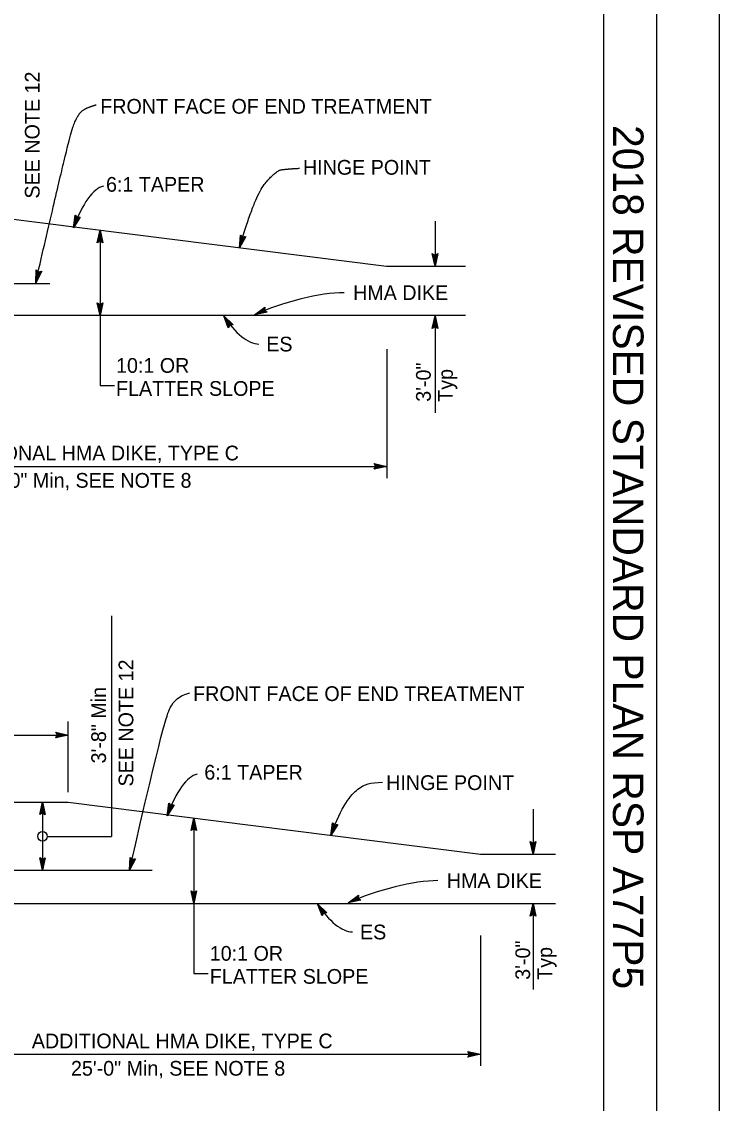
# Model space of a CAD drawing. Extents: x -893 to 867, y -474 to 712.
# Drawn here: x 535 to 867, y -63 to 451 of the extents above; entities that cross this region are included whole.
import ezdxf

# ---------------------------------------------------------------- set-up
doc = ezdxf.new("R2010")
doc.units = 0
for name, color, linetype in [('10 Sheet Format', 7, 'Continuous'), ('56 Stage 3 Anno', 7, 'Continuous'), ('57 Undefined', 7, 'Continuous'), ('60 Nongeo Data', 7, 'Continuous')]:
    doc.layers.add(name, color=color, linetype=linetype)

msp = doc.modelspace()

# ---------------------------------------------------------------- linework, layer by layer
at = {"layer": '10 Sheet Format'}
msp.add_line((811.55, -406.04), (811.55, 643.96), dxfattribs=at)
for points in [[(-893.45, -474.04), (866.55, -474.04), (866.55, 711.96), (-893.45, 711.96)], [(-863.43, 668.96), (836.57, 668.96), (836.57, -431.04), (-863.43, -431.04)], [(-863.43, 668.96), (836.57, 668.96), (836.57, -431.04), (-863.43, -431.04)]]:
    msp.add_lwpolyline(points, close=True, dxfattribs=at)
at = {"layer": '56 Stage 3 Anno'}
for p, q in [((731.36, 355.68), (731.36, 334.31)), ((570.75, 345.51), (572.09, 351.51)), ((571.11, 345.73), (572.09, 350.13)), ((572.09, 351.51), (572.09, 277.68)), ((572.09, 351.51), (572.09, 351.51)), ((572.09, 351.51), (573.42, 345.51)), ((572.1, 350.12), (573.06, 345.75)), ((572.09, 346.31), (570.75, 345.51)), ((570.75, 345.51), (570.75, 345.51)), ((571.47, 345.96), (572.09, 348.75)), ((571.81, 346.14), (572.09, 347.37)), ((572.09, 348.75), (572.72, 345.92)), ((572.09, 347.37), (572.36, 346.16)), ((573.42, 345.51), (572.09, 346.31)), ((573.42, 345.51), (573.42, 345.51)), ((731.36, 334.31), (730.03, 340.31)), ((730.03, 340.31), (730.03, 340.31)), ((730.03, 340.31), (731.36, 339.51)), ((731.36, 335.7), (730.39, 340.07)), ((731.37, 337.07), (730.74, 339.9)), ((731.37, 338.45), (731.1, 339.66)), ((731.36, 339.51), (732.7, 340.31)), ((732.7, 340.31), (731.36, 334.31)), ((732.35, 340.09), (731.36, 335.69)), ((731.99, 339.86), (731.37, 337.07)), ((731.64, 339.68), (731.37, 338.45)), ((732.7, 340.31), (732.7, 340.31)), ((731.36, 334.31), (731.36, 334.31)), ((541.74, 332.61), (541.74, 332.61)), ((544.32, 331.92), (544.32, 331.92)), ((541.47, 326.48), (541.47, 326.48)), ((572.09, 310.95), (570.76, 316.95)), ((570.76, 316.95), (570.76, 316.95)), ((570.76, 316.95), (572.09, 316.15)), ((572.09, 312.34), (571.12, 316.72)), ((572.09, 313.72), (571.47, 316.54)), ((572.09, 315.1), (571.83, 316.31)), ((572.09, 316.15), (573.43, 316.95)), ((573.43, 316.95), (572.09, 310.95)), ((573.08, 316.74), (572.09, 312.33)), ((572.72, 316.5), (572.09, 313.72)), ((572.37, 316.33), (572.09, 315.1)), ((573.43, 316.95), (573.43, 316.95)), ((645.47, 311.22), (650.4, 314.89)), ((646.74, 311.8), (650.34, 314.47)), ((647.99, 312.35), (650.32, 314.08)), ((649.26, 312.92), (650.25, 313.66)), ((650.4, 314.89), (650.22, 313.35)), ((650.4, 314.89), (650.4, 314.89)), ((572.09, 310.95), (572.09, 310.95)), ((633.03, 305), (630.95, 310.78)), ((630.95, 310.78), (630.95, 310.78)), ((630.95, 310.78), (635.29, 306.43)), ((633.22, 305.37), (631.69, 309.62)), ((631.69, 309.61), (634.86, 306.44)), ((633.4, 305.77), (632.43, 308.45)), ((632.43, 308.45), (634.47, 306.4)), ((651.5, 312.46), (645.47, 311.22)), ((645.47, 311.22), (645.47, 311.22)), ((651.15, 312.69), (646.73, 311.79)), ((650.79, 312.92), (647.99, 312.35)), ((650.49, 313.17), (649.26, 312.92)), ((650.22, 313.35), (651.5, 312.46)), ((651.5, 312.46), (651.5, 312.46)), ((730.02, 304.81), (731.36, 310.81)), ((730.38, 305.03), (731.36, 309.43)), ((731.36, 310.81), (731.36, 264.7)), ((731.36, 310.81), (731.36, 310.81)), ((731.36, 310.81), (732.69, 304.81)), ((731.37, 309.42), (732.33, 305.05)), ((633.74, 306.4), (633.03, 305)), ((633.03, 305), (633.03, 305)), ((633.59, 306.1), (633.17, 307.28)), ((633.17, 307.28), (634.04, 306.41)), ((635.29, 306.43), (633.74, 306.4)), ((635.29, 306.43), (635.29, 306.43)), ((731.36, 305.61), (730.02, 304.81)), ((730.02, 304.81), (730.02, 304.81)), ((730.74, 305.26), (731.36, 308.05)), ((731.09, 305.44), (731.36, 306.67)), ((731.36, 308.05), (731.99, 305.23)), ((731.36, 306.67), (731.63, 305.46)), ((732.69, 304.81), (731.36, 305.61)), ((732.69, 304.81), (732.69, 304.81)), ((708.4, 294.99), (708.4, 233.7)), ((572.09, 277.68), (578.89, 277.68)), ((454.87, 239.23), (708.4, 239.23)), ((703.2, 239.23), (702.4, 240.57)), ((702.4, 240.57), (702.4, 240.57)), ((702.4, 240.57), (708.4, 239.23)), ((708.4, 239.23), (702.4, 237.9)), ((702.4, 237.9), (703.2, 239.23)), ((702.4, 237.9), (702.4, 237.9)), ((702.61, 240.21), (707.02, 239.23)), ((707.01, 239.23), (702.63, 238.26)), ((705.63, 239.23), (702.81, 238.61)), ((702.85, 239.85), (705.63, 239.23)), ((703.02, 239.51), (704.25, 239.23)), ((704.25, 239.23), (703.04, 238.97)), ((708.4, 239.23), (708.4, 239.23)), ((577.59, 168.26), (577.59, 63.43)), ((480.49, 111.56), (556.89, 111.56)), ((544.7, 79.71), (544.7, 47.32)), ((615.32, 66.15), (616.66, 72.15)), ((616.66, 72.15), (616.66, -1.67)), ((616.66, 72.15), (616.66, 72.15)), ((616.66, 72.15), (617.99, 66.15)), ((777.94, 76.4), (777.94, 54.95)), ((616.66, 66.95), (615.32, 66.15)), ((615.68, 66.37), (616.66, 70.77)), ((616.04, 66.6), (616.66, 69.39)), ((616.39, 66.78), (616.66, 68.01)), ((616.66, 69.39), (617.29, 66.56)), ((616.66, 68.01), (616.93, 66.8)), ((617.99, 66.15), (616.66, 66.95)), ((616.67, 70.76), (617.64, 66.39)), ((546.97, 63.43), (577.59, 63.43)), ((615.32, 66.15), (615.32, 66.15)), ((617.99, 66.15), (617.99, 66.15)), ((777.94, 54.95), (776.61, 60.95)), ((776.61, 60.95), (776.61, 60.95)), ((776.61, 60.95), (777.94, 60.15)), ((777.94, 56.34), (776.97, 60.72)), ((777.94, 57.71), (777.32, 60.54)), ((777.94, 59.09), (777.68, 60.3)), ((777.94, 60.15), (779.28, 60.95)), ((779.28, 60.95), (777.94, 54.95)), ((778.92, 60.73), (777.94, 56.33)), ((778.56, 60.5), (777.94, 57.71)), ((778.22, 60.32), (777.94, 59.09)), ((779.28, 60.95), (779.28, 60.95)), ((586.36, 53.46), (586.36, 53.46)), ((588.94, 52.77), (588.94, 52.77)), ((752.9, 54.94), (788.6, 54.94)), ((777.94, 54.95), (777.94, 54.95)), ((499.3, 47.32), (596.78, 47.32)), ((586.09, 47.32), (586.09, 47.32)), ((616.66, 31.59), (615.33, 37.59)), ((615.33, 37.59), (615.33, 37.59)), ((615.33, 37.59), (616.66, 36.79)), ((616.66, 32.99), (615.69, 37.36)), ((616.67, 34.36), (616.04, 37.18)), ((616.67, 35.74), (616.4, 36.95)), ((616.66, 36.79), (618, 37.59)), ((618, 37.59), (616.66, 31.59)), ((617.65, 37.38), (616.67, 32.97)), ((617.29, 37.14), (616.67, 34.36)), ((616.94, 36.97), (616.67, 35.74)), ((618, 37.59), (618, 37.59)), ((616.66, 31.59), (616.66, 31.59)), ((677.61, 25.64), (675.52, 31.43)), ((675.52, 31.43), (675.52, 31.43)), ((675.52, 31.43), (679.86, 27.08)), ((690.05, 31.87), (694.98, 35.53)), ((696.07, 33.1), (690.05, 31.87)), ((690.05, 31.87), (690.05, 31.87)), ((695.72, 33.33), (691.3, 32.43)), ((691.31, 32.44), (694.91, 35.11)), ((692.57, 32.99), (694.89, 34.72)), ((695.36, 33.57), (692.57, 32.99)), ((693.83, 33.56), (694.82, 34.3)), ((695.06, 33.81), (693.83, 33.56)), ((694.98, 35.53), (694.79, 33.99)), ((694.79, 33.99), (696.07, 33.1)), ((694.98, 35.53), (694.98, 35.53)), ((696.07, 33.1), (696.07, 33.1)), ((776.6, 25.53), (777.94, 31.53)), ((777.94, 31.53), (777.94, -9.39)), ((777.94, 31.53), (777.94, 31.53)), ((777.94, 31.53), (779.27, 25.53)), ((677.79, 26.02), (676.26, 30.26)), ((676.27, 30.25), (679.43, 27.08)), ((677.97, 26.41), (677, 29.09)), ((677, 29.09), (679.04, 27.05)), ((678.31, 27.04), (677.61, 25.64)), ((678.17, 26.74), (677.74, 27.93)), ((677.74, 27.93), (678.61, 27.05)), ((679.86, 27.08), (678.31, 27.04)), ((679.86, 27.08), (679.86, 27.08)), ((777.94, 26.33), (776.6, 25.53)), ((776.96, 25.75), (777.94, 30.15)), ((777.32, 25.98), (777.94, 28.77)), ((777.66, 26.16), (777.94, 27.39)), ((777.94, 30.14), (778.91, 25.77)), ((777.94, 28.77), (778.56, 25.95)), ((777.94, 27.39), (778.21, 26.18)), ((779.27, 25.53), (777.94, 26.33)), ((677.61, 25.64), (677.61, 25.64)), ((776.6, 25.53), (776.6, 25.53)), ((779.27, 25.53), (779.27, 25.53)), ((752.97, 16.3), (752.97, -45.66)), ((616.66, -1.67), (623.47, -1.67)), ((499.44, -40.13), (752.97, -40.13)), ((747.77, -40.13), (746.97, -38.79)), ((746.97, -38.79), (746.97, -38.79)), ((746.97, -38.79), (752.97, -40.13)), ((752.97, -40.13), (746.97, -41.46)), ((746.97, -41.46), (747.77, -40.13)), ((747.19, -39.14), (751.59, -40.13)), ((751.58, -40.13), (747.2, -41.1)), ((750.21, -40.13), (747.38, -40.75)), ((747.42, -39.5), (750.21, -40.13)), ((747.6, -39.85), (748.82, -40.12)), ((748.82, -40.12), (747.62, -40.39)), ((752.97, -40.13), (752.97, -40.13)), ((746.97, -41.46), (746.97, -41.46))]:
    msp.add_line(p, q, dxfattribs=at)
for points in [[(562.68, 357.72), (559.45, 352.59), (560.2, 358.6), (560.46, 358.28), (559.91, 353.89), (562.28, 357.64), (561.88, 357.56), (560.37, 355.16), (560.72, 357.97), (560.98, 357.65), (560.82, 356.44), (561.48, 357.48), (561.17, 357.42), (560.2, 358.6), (561.17, 357.42)], [(641.33, 348.44), (638.42, 343.13), (638.8, 349.17), (639.08, 348.87), (638.8, 344.45), (640.94, 348.33), (640.54, 348.23), (639.18, 345.74), (639.36, 348.57), (639.64, 348.27), (639.56, 347.05), (640.15, 348.13), (639.84, 348.05), (638.8, 349.17), (639.84, 348.05)], [(544.32, 331.92), (541.47, 326.48), (541.74, 332.62), (542.03, 332.32), (541.83, 327.82), (543.92, 331.81), (543.52, 331.7), (542.19, 329.14), (542.31, 332.02), (542.6, 331.72), (542.55, 330.48), (543.13, 331.58), (542.82, 331.5), (541.74, 332.62), (542.82, 331.5)], [(543.38, 73.8), (544.7, 79.71), (546.01, 73.8), (545.66, 74.01), (544.7, 78.34), (543.73, 74.01), (544.08, 74.22), (544.7, 76.99), (545.31, 74.22), (544.96, 74.43), (544.7, 75.63), (544.43, 74.43), (544.7, 74.59), (546.01, 73.8), (544.7, 74.59)], [(607.25, 78.36), (604.03, 73.24), (604.77, 79.24), (605.03, 78.92), (604.48, 74.53), (606.85, 78.28), (606.45, 78.2), (604.94, 75.8), (605.29, 78.61), (605.55, 78.3), (605.4, 77.08), (606.05, 78.12), (605.74, 78.06), (604.77, 79.24), (605.74, 78.06)], [(685.13, 69.02), (681.88, 63.91), (682.66, 69.91), (682.91, 69.6), (682.34, 65.2), (684.73, 68.94), (684.33, 68.86), (682.8, 66.47), (683.17, 69.28), (683.43, 68.96), (683.27, 67.75), (683.93, 68.79), (683.62, 68.73), (682.66, 69.91), (683.62, 68.73)], [(546.02, 53.23), (544.7, 47.32), (543.39, 53.23), (543.74, 53.02), (544.7, 48.69), (545.67, 53.02), (545.32, 52.81), (544.7, 50.04), (544.09, 52.81), (544.44, 52.6), (544.7, 51.4), (544.97, 52.6), (544.7, 52.44), (543.39, 53.23), (544.7, 52.44)], [(588.94, 52.77), (586.09, 47.32), (586.36, 53.46), (586.65, 53.16), (586.45, 48.66), (588.54, 52.66), (588.14, 52.54), (586.81, 49.99), (586.93, 52.86), (587.22, 52.57), (587.17, 51.32), (587.75, 52.43), (587.44, 52.34), (586.36, 53.46), (587.44, 52.34)]]:
    msp.add_lwpolyline(points, close=True, dxfattribs=at)
msp.add_circle((544.7, 63.43), 2.27, dxfattribs=at)
for centre, major_axis, ratio, start_param, end_param in [((568.25, 337.53), (-7.19, -34.76), 0.353145, 3.282815, 4.338179), ((663.14, 307.41), (-35.45, -10.9), 0.263479, 3.851677, 5.151489), ((638.87, 331.46), (-11.34, 33.74), 0.451574, 2.071221, 2.97926), ((612.82, 58.17), (-7.19, -34.76), 0.353145, 3.282815, 4.338179), ((707.72, 28.05), (-35.45, -10.9), 0.263479, 3.851677, 5.151489), ((683.45, 52.11), (-11.34, 33.74), 0.451574, 2.071221, 2.97926)]:
    msp.add_ellipse(centre, major_axis=major_axis, ratio=ratio, start_param=start_param, end_param=end_param, dxfattribs=at)
for points, degree in [([(541.47, 326.48), (557.31, 395.36), (560.9, 405.3), (564.51, 409.38), (570.19, 411.06)], 2), ([(638.42, 343.13), (645.52, 367.66), (655.67, 379.76), (660.83, 380.56), (666.96, 380.89)], 2), ([(586.09, 47.32), (601.88, 116.01), (605.48, 125.94), (609.09, 130.03), (614.77, 131.7)], 3), ([(681.88, 63.91), (686.95, 78.21), (695.66, 88.11), (700.31, 88.84), (706.43, 89.16)], 3)]:
    msp.add_open_spline(points, degree=degree, dxfattribs=at)
at = {"layer": '60 Nongeo Data'}
for p, q in [((512.31, 359.06), (708.32, 334.3)), ((708.32, 334.3), (745.83, 334.3)), ((459.69, 326.09), (548.2, 326.09)), ((34.3, 311.05), (745.83, 311.05)), ((556.89, 84.47), (556.89, 118.07)), ((480.68, 79.71), (556.89, 79.71)), ((556.89, 79.71), (752.9, 54.94)), ((77.91, 31.53), (788.6, 31.53))]:
    msp.add_line(p, q, dxfattribs=at)
msp.add_lwpolyline([(550.98, 112.88), (556.89, 111.56), (550.98, 110.25), (551.19, 110.6), (555.52, 111.56), (551.19, 112.53), (551.4, 112.18), (554.17, 111.56), (551.4, 110.95), (551.61, 111.3), (552.81, 111.56), (551.61, 111.83), (551.77, 111.56), (550.98, 110.25), (551.77, 111.56)], close=True, dxfattribs=at)

# ---------------------------------------------------------------- texts
at = {"layer": '10 Sheet Format'}
msp.add_text('2018 REVISED STANDARD PLAN RSP A77P5', height=14.5, rotation=270, dxfattribs=at).set_placement((815.95, 401.43))
at = {"layer": '57 Undefined'}
for s, p in [('SEE NOTE 12', (543.33, 366.48)), ('3\'-0"', (729.31, 269.92)), ('Typ', (739.81, 269.92)), ('SEE NOTE 12', (587.9, 87.12)), ('3\'-8" Min', (574.9, 98.09)), ('3\'-0"', (776.55, -4.73)), ('Typ', (787.05, -4.73))]:
    msp.add_text(s, height=7, rotation=90, dxfattribs=at).set_placement(p)
for s, p in [('FRONT FACE OF END TREATMENT', (572.17, 406.82)), ('HINGE POINT', (668.53, 377.83)), ('6:1 TAPER', (574.91, 369.74)), ('HMA DIKE', (692.39, 318.26)), ('ES', (651.09, 293.84)), ('10:1 OR', (579.67, 283.69)), ('FLATTER SLOPE', (579.67, 272.75)), ('ADDITIONAL HMA DIKE, TYPE C', (495.06, 242.08)), ('25\'-0" Min, SEE NOTE 8', (513.68, 229.08)), ('FRONT FACE OF END TREATMENT', (616.32, 127.74)), ('6:1 TAPER', (621.64, 90.38)), ('HINGE POINT', (708.11, 85.45)), ('HMA DIKE', (736.96, 38.9)), ('ES', (695.67, 14.48)), ('10:1 OR', (624.24, 4.33)), ('FLATTER SLOPE', (624.24, -6.61)), ('ADDITIONAL HMA DIKE, TYPE C', (539.63, -37.28)), ('25\'-0" Min, SEE NOTE 8', (558.25, -50.28))]:
    msp.add_text(s, height=7, dxfattribs=at).set_placement(p)

doc.saveas('drawing.dxf')
